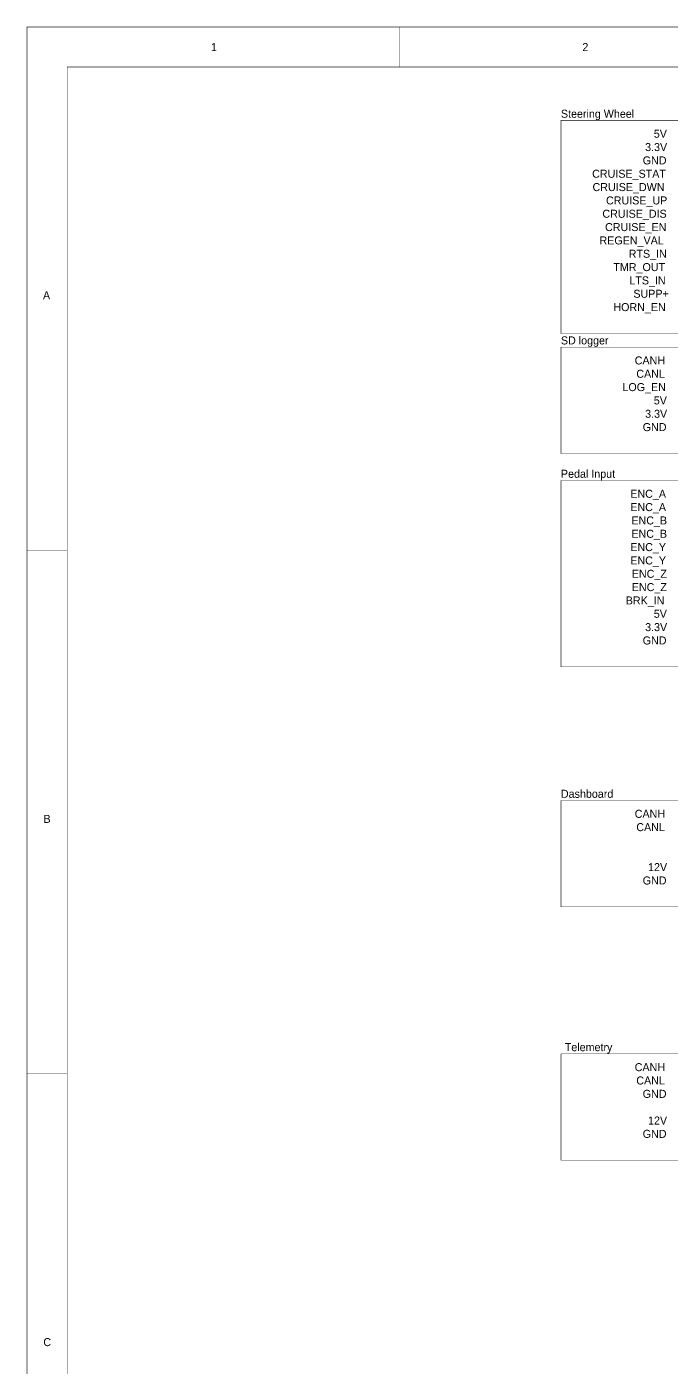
# Model space of a CAD drawing. Header units: millimetres. Extents: x 0 to 22.3, y 0 to 15.7.
# Drawn here: x 0 to 4.83, y 5.65 to 15.7 of the extents above; entities that cross this region are included whole.
import ezdxf

# ---------------------------------------------------------------- set-up
doc = ezdxf.new("R2010")
doc.units = ezdxf.units.MM
doc.header["$MEASUREMENT"] = 0
doc.layers.add('Sheet', color=255, linetype='Continuous')

msp = doc.modelspace()

# ---------------------------------------------------------------- linework, layer by layer
at = {"layer": 'Sheet', "const_width": 0.0039}
for points in [[(0, 15.7), (22.298, 15.7), (22.298, 0.002), (0, 0.002), (0, 15.7)], [(2.788, 15.4), (2.788, 15.7)], [(0.3, 15.4), (21.998, 15.4), (21.998, 0.302), (0.3, 0.302), (0.3, 15.4)], [(4, 15), (4.998, 15), (4.998, 13.402), (4, 13.402), (4, 15)], [(4, 13.3), (4.998, 13.3), (4.998, 12.502), (4, 12.502), (4, 13.3)], [(4, 12.3), (4.998, 12.3), (4.998, 10.902), (4, 10.902), (4, 12.3)], [(0.3, 11.775), (0, 11.775)], [(4, 9.9), (4.998, 9.9), (4.998, 9.102), (4, 9.102), (4, 9.9)], [(4, 8), (4.998, 8), (4.998, 7.202), (4, 7.202), (4, 8)], [(0.3, 7.85), (0, 7.85)]]:
    msp.add_lwpolyline(points, dxfattribs=at)

# ---------------------------------------------------------------- texts
at = {"layer": 'Sheet'}
for s, p in [('2', (4.161, 15.52)), ('1', (1.378, 15.52)), ('Steering Wheel', (4, 15.02)), ('5V', (4.696, 14.87)), ('3.3V', (4.631, 14.77)), ('GND', (4.613, 14.67)), ('CRUISE_STAT', (4.234, 14.57)), ('CRUISE_DWN', (4.237, 14.47)), ('CRUISE_UP', (4.338, 14.37)), ('CRUISE_DIS', (4.311, 14.27)), ('CRUISE_EN', (4.331, 14.17)), ('REGEN_VAL', (4.289, 14.07)), ('RTS_IN', (4.508, 13.97)), ('TMR_OUT', (4.393, 13.87)), ('LTS_IN', (4.513, 13.77)), ('A', (0.119, 13.658)), ('SUPP+', (4.543, 13.67)), ('HORN_EN', (4.393, 13.57)), ('SD logger', (4, 13.32)), ('CANH', (4.553, 13.17)), ('CANL', (4.565, 13.07)), ('LOG_EN', (4.461, 12.97)), ('5V', (4.696, 12.87)), ('3.3V', (4.631, 12.77)), ('GND', (4.613, 12.67)), ('Pedal Input', (4, 12.32)), ('ENC_A', (4.52, 12.17)), ('ENC_A', (4.52, 12.07)), ('ENC_B', (4.528, 11.97)), ('ENC_B', (4.528, 11.87)), ('ENC_Y', (4.52, 11.77)), ('ENC_Y', (4.52, 11.67)), ('ENC_Z', (4.531, 11.57)), ('ENC_Z', (4.531, 11.47)), ('BRK_IN', (4.486, 11.37)), ('5V', (4.696, 11.27)), ('3.3V', (4.631, 11.17)), ('GND', (4.613, 11.07)), ('Dashboard', (4, 9.92)), ('B', (0.123, 9.732)), ('CANH', (4.553, 9.77)), ('CANL', (4.565, 9.67)), ('12V', (4.653, 9.37)), ('GND', (4.613, 9.27)), ('Telemetry', (4.029, 8.02)), ('CANH', (4.553, 7.87)), ('CANL', (4.565, 7.77)), ('GND', (4.613, 7.67)), ('12V', (4.653, 7.47)), ('GND', (4.613, 7.37)), ('C', (0.122, 5.808))]:
    msp.add_text(s, height=0.06, dxfattribs=at).set_placement(p)

doc.saveas('drawing.dxf')
